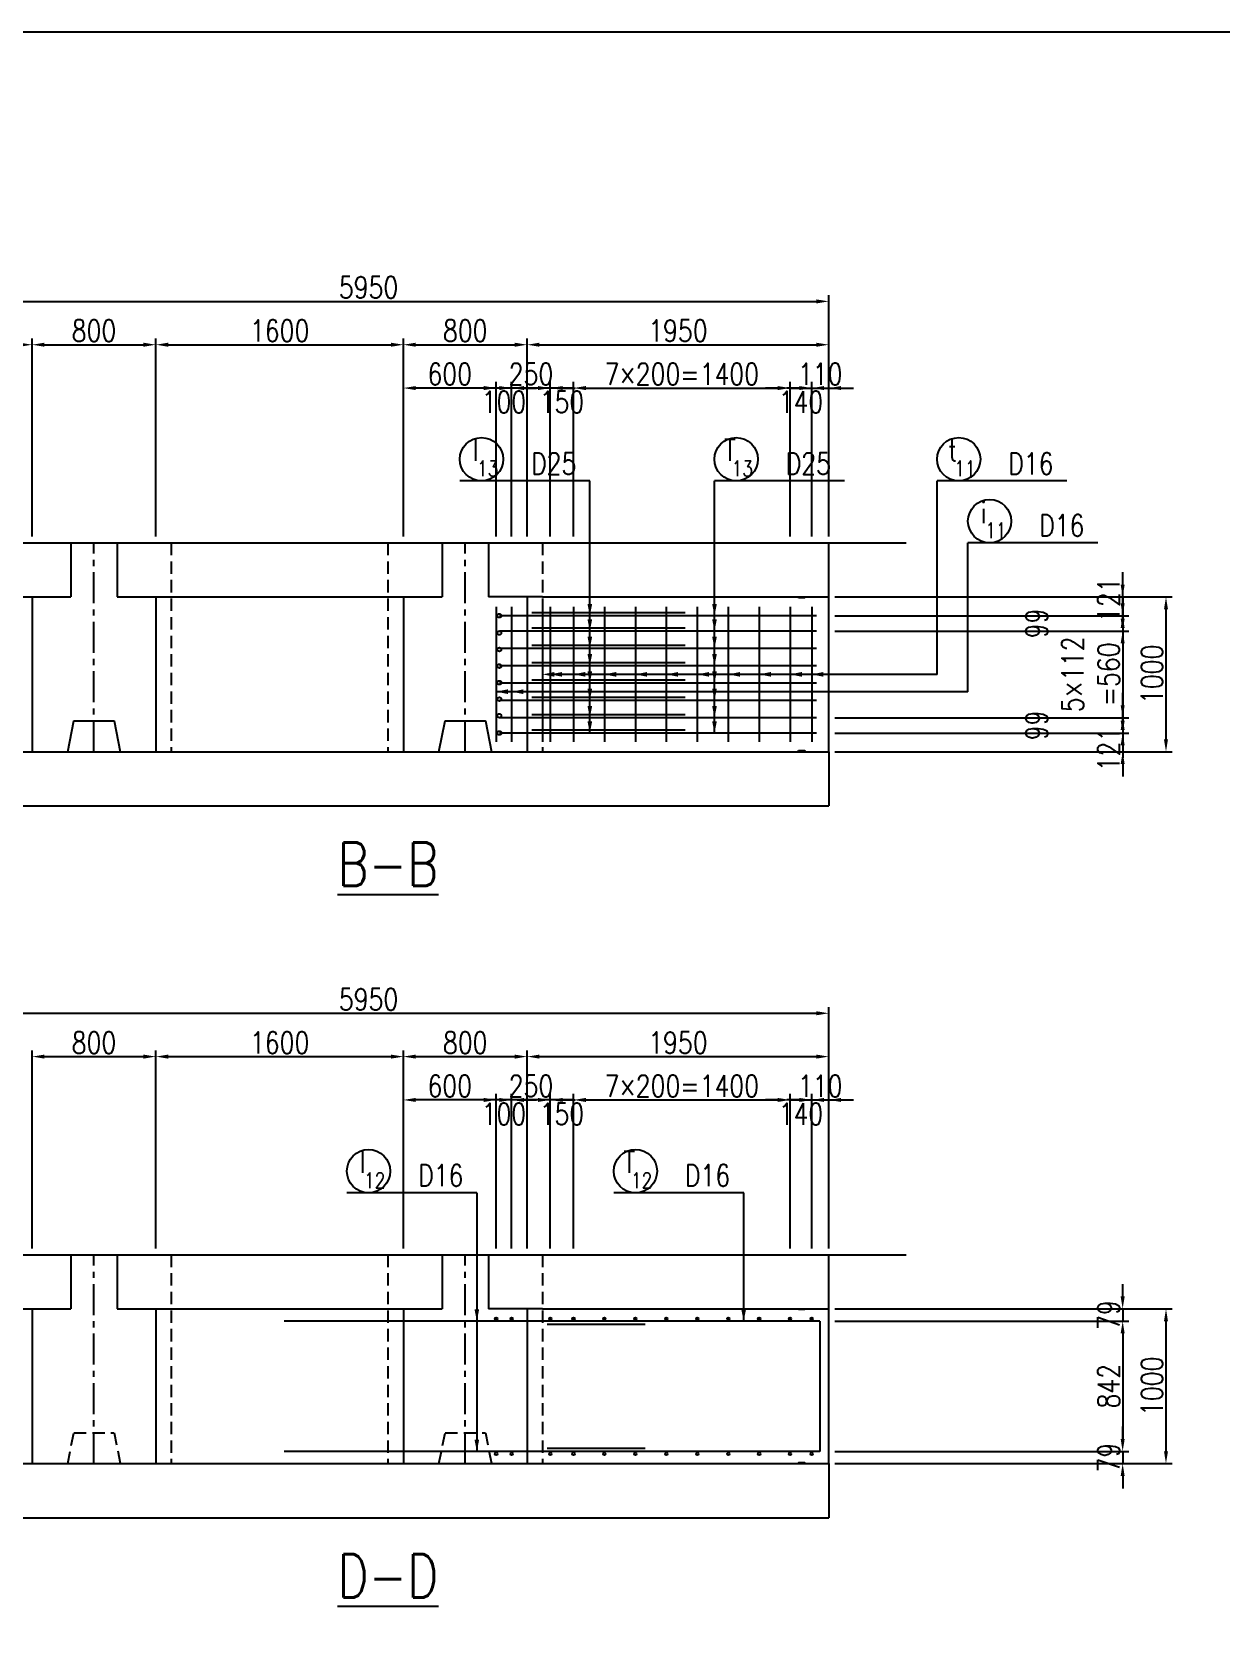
# Model space of a CAD drawing. Header units: millimetres. Extents: x -41433 to 131500, y -94900 to 39745.
# Drawn here: x 10950 to 18635, y -53876 to -43500 of the extents above; entities that cross this region are included whole.
import ezdxf
from ezdxf.enums import TextEntityAlignment as Align

# ---------------------------------------------------------------- set-up
doc = ezdxf.new("R2010")
doc.units = ezdxf.units.MM
doc.header["$LTSCALE"] = 160
doc.header["$MEASUREMENT"] = 0
doc.linetypes.add('CENTER', pattern=[2, 1.25, -0.25, 0.25, -0.25])
doc.linetypes.add('DASHED', pattern=[0.75, 0.5, -0.25])
doc.layers.get('0').update_dxf_attribs({"linetype": 'CONTINUOUS'})
doc.layers.get('DEFPOINTS').update_dxf_attribs({"color": 53, "linetype": 'CONTINUOUS'})
for name, color, linetype in [('CENTER', 6, 'CENTER'), ('DIM', 6, 'CONTINUOUS'), ('DIM-L', 6, 'CONTINUOUS'), ('GAIKEI-KEIKAKU', 4, 'CONTINUOUS'), ('TEKKIN-C', 3, 'CONTINUOUS'), ('TEKKIN-R', 3, 'CONTINUOUS'), ('TEKKIN-S', 3, 'CONTINUOUS'), ('TEXT', 4, 'CONTINUOUS'), ('TITLE', 3, 'CONTINUOUS')]:
    doc.layers.add(name, color=color, linetype=linetype)
doc.styles.add('DIM-TEXT', font='ROMANS', dxfattribs={"width": 0.8, "bigfont": 'EXTFONT'})
doc.styles.add('romans', font='romans.shx', dxfattribs={"bigfont": 'extfont.shx'})
doc.dimstyles.new('DIM40', dxfattribs={"dimscale": 40, "dimtxt": 3.5, "dimasz": 2, "dimexe": 1, "dimexo": 1, "dimgap": 0.5, "dimtad": 1, "dimdec": 0, "dimzin": 9, "dimdsep": 46, "dimtxsty": 'DIM-TEXT', "dimcen": 0, "dimclrt": 4, "dimaunit": 1, "dimadec": 4, "dimazin": 0, "dimtfac": 1, "dimtdec": 0, "dimtix": 1, "dimtmove": 2, "dimatfit": 0, "dimfxl": 1, "dimlwd": -1, "dimlwe": -1, "dimarcsym": 0})

# ---------------------------------------------------------------- blocks, each defined once
blk = doc.blocks.new('ARROW_4')
at = {"color": 0}
blk.add_solid([(0, 0), (-1, 0.2), (-1, -0.2)], dxfattribs=at)
blk = doc.blocks.new('*D884')
at = {"layer": 'DEFPOINTS', "color": 0, "transparency": 16777216}
for p in [(15990, -50400), (15850, -51400), (15990, -51400)]:
    blk.add_point(p, dxfattribs=at)
at = {"layer": 'DIM', "color": 0, "transparency": 16777216}
for p, q in [((15770, -50400), (15690, -50400)), ((15850, -51360), (15850, -50360)), ((15850, -50400), (15990, -50400)), ((15990, -51360), (15990, -50360)), ((16070, -50400), (16150, -50400))]:
    blk.add_line(p, q, dxfattribs=at)
for points in [[(15770, -50387), (15770, -50413), (15850, -50400)], [(16070, -50387), (16070, -50413), (15990, -50400)]]:
    blk.add_solid(points, dxfattribs=at)
at = {"layer": 'DIM', "color": 4, "transparency": 16777216, "insert": (15920, -50490), "char_height": 140, "attachment_point": 5, "style": 'DIM-TEXT'}
blk.add_mtext('140', dxfattribs=at)
blk = doc.blocks.new('*D885')
at = {"layer": 'DEFPOINTS', "color": 0, "transparency": 16777216}
for p in [(15850, -50400), (14450, -51400), (15850, -51400)]:
    blk.add_point(p, dxfattribs=at)
at = {"layer": 'DIM', "color": 0, "transparency": 16777216}
for p, q in [((14450, -51360), (14450, -50360)), ((14530, -50400), (15770, -50400)), ((15850, -51360), (15850, -50360))]:
    blk.add_line(p, q, dxfattribs=at)
for points in [[(14530, -50387), (14530, -50413), (14450, -50400)], [(15770, -50387), (15770, -50413), (15850, -50400)]]:
    blk.add_solid(points, dxfattribs=at)
at = {"layer": 'DIM', "color": 4, "transparency": 16777216, "insert": (15150, -50310), "char_height": 140, "attachment_point": 5, "style": 'DIM-TEXT'}
blk.add_mtext('7×200=1400', dxfattribs=at)
blk = doc.blocks.new('*D888')
at = {"layer": 'DEFPOINTS', "color": 0, "transparency": 16777216}
for p in [(16100, -51750), (16100, -52750), (18280, -52750)]:
    blk.add_point(p, dxfattribs=at)
at = {"layer": 'DIM', "color": 0, "transparency": 16777216}
for p, q in [((16140, -51750), (18320, -51750)), ((18280, -51830), (18280, -52670)), ((16140, -52750), (18320, -52750))]:
    blk.add_line(p, q, dxfattribs=at)
for points in [[(18267, -51830), (18293, -51830), (18280, -51750)], [(18267, -52670), (18293, -52670), (18280, -52750)]]:
    blk.add_solid(points, dxfattribs=at)
at = {"layer": 'DIM', "color": 4, "transparency": 16777216, "insert": (18190, -52250), "char_height": 140, "attachment_point": 5, "rotation": 90, "style": 'DIM-TEXT'}
blk.add_mtext('1000', dxfattribs=at)
blk = doc.blocks.new('*D889')
at = {"layer": 'DEFPOINTS', "color": 0, "transparency": 16777216}
for p in [(16100, -50400), (15990, -51400), (16100, -51400)]:
    blk.add_point(p, dxfattribs=at)
at = {"layer": 'DIM', "color": 0, "transparency": 16777216}
for p, q in [((15910, -50400), (15830, -50400)), ((15990, -51360), (15990, -50360)), ((15990, -50400), (16100, -50400)), ((16100, -51360), (16100, -50360)), ((16180, -50400), (16260, -50400))]:
    blk.add_line(p, q, dxfattribs=at)
for points in [[(15910, -50387), (15910, -50413), (15990, -50400)], [(16180, -50387), (16180, -50413), (16100, -50400)]]:
    blk.add_solid(points, dxfattribs=at)
at = {"layer": 'DIM', "color": 4, "transparency": 16777216, "insert": (16045, -50310), "char_height": 140, "attachment_point": 5, "style": 'DIM-TEXT'}
blk.add_mtext('110', dxfattribs=at)
blk = doc.blocks.new('*D899')
at = {"layer": 'DEFPOINTS', "color": 0, "transparency": 16777216}
for p in [(11750, -50120), (10950, -51400), (11750, -51400)]:
    blk.add_point(p, dxfattribs=at)
at = {"layer": 'DIM', "color": 0, "transparency": 16777216}
for p, q in [((10950, -51360), (10950, -50080)), ((11750, -51360), (11750, -50080)), ((11030, -50120), (11670, -50120))]:
    blk.add_line(p, q, dxfattribs=at)
for points in [[(11030, -50107), (11030, -50133), (10950, -50120)], [(11670, -50107), (11670, -50133), (11750, -50120)]]:
    blk.add_solid(points, dxfattribs=at)
at = {"layer": 'DIM', "color": 4, "transparency": 16777216, "insert": (11350, -50030), "char_height": 140, "attachment_point": 5, "style": 'DIM-TEXT'}
blk.add_mtext('800', dxfattribs=at)
blk = doc.blocks.new('*D900')
at = {"layer": 'DEFPOINTS', "color": 0, "transparency": 16777216}
for p in [(13350, -50120), (11750, -51400), (13350, -51400)]:
    blk.add_point(p, dxfattribs=at)
at = {"layer": 'DIM', "color": 0, "transparency": 16777216}
for p, q in [((11750, -51360), (11750, -50080)), ((13350, -51360), (13350, -50080)), ((11830, -50120), (13270, -50120))]:
    blk.add_line(p, q, dxfattribs=at)
for points in [[(11830, -50107), (11830, -50133), (11750, -50120)], [(13270, -50107), (13270, -50133), (13350, -50120)]]:
    blk.add_solid(points, dxfattribs=at)
at = {"layer": 'DIM', "color": 4, "transparency": 16777216, "insert": (12550, -50030), "char_height": 140, "attachment_point": 5, "style": 'DIM-TEXT'}
blk.add_mtext('1600', dxfattribs=at)
blk = doc.blocks.new('*D901')
at = {"layer": 'DEFPOINTS', "color": 0, "transparency": 16777216}
for p in [(14150, -50120), (13350, -51400), (14150, -51400)]:
    blk.add_point(p, dxfattribs=at)
at = {"layer": 'DIM', "color": 0, "transparency": 16777216}
for p, q in [((13350, -51360), (13350, -50080)), ((14150, -51360), (14150, -50080)), ((13430, -50120), (14070, -50120))]:
    blk.add_line(p, q, dxfattribs=at)
for points in [[(13430, -50107), (13430, -50133), (13350, -50120)], [(14070, -50107), (14070, -50133), (14150, -50120)]]:
    blk.add_solid(points, dxfattribs=at)
at = {"layer": 'DIM', "color": 4, "transparency": 16777216, "insert": (13750, -50030), "char_height": 140, "attachment_point": 5, "style": 'DIM-TEXT'}
blk.add_mtext('800', dxfattribs=at)
blk = doc.blocks.new('*D902')
at = {"layer": 'DEFPOINTS', "color": 0, "transparency": 16777216}
for p in [(16100, -50120), (14150, -51400), (16100, -51400)]:
    blk.add_point(p, dxfattribs=at)
at = {"layer": 'DIM', "color": 0, "transparency": 16777216}
for p, q in [((14150, -51360), (14150, -50080)), ((16100, -51360), (16100, -50080)), ((14230, -50120), (16020, -50120))]:
    blk.add_line(p, q, dxfattribs=at)
for points in [[(14230, -50107), (14230, -50133), (14150, -50120)], [(16020, -50107), (16020, -50133), (16100, -50120)]]:
    blk.add_solid(points, dxfattribs=at)
at = {"layer": 'DIM', "color": 4, "transparency": 16777216, "insert": (15125, -50030), "char_height": 140, "attachment_point": 5, "style": 'DIM-TEXT'}
blk.add_mtext('1950', dxfattribs=at)
blk = doc.blocks.new('*D904')
at = {"layer": 'DEFPOINTS', "color": 0, "transparency": 16777216}
for p in [(14050, -50400), (14050, -51400), (14300, -51400)]:
    blk.add_point(p, dxfattribs=at)
at = {"layer": 'DIM', "color": 0, "transparency": 16777216}
for p, q in [((13970, -50400), (13890, -50400)), ((14050, -51360), (14050, -50360)), ((14300, -50400), (14050, -50400)), ((14300, -51360), (14300, -50360)), ((14380, -50400), (14460, -50400))]:
    blk.add_line(p, q, dxfattribs=at)
for points in [[(13970, -50387), (13970, -50413), (14050, -50400)], [(14380, -50387), (14380, -50413), (14300, -50400)]]:
    blk.add_solid(points, dxfattribs=at)
at = {"layer": 'DIM', "color": 4, "transparency": 16777216, "insert": (14175, -50310), "char_height": 140, "attachment_point": 5, "style": 'DIM-TEXT'}
blk.add_mtext('250', dxfattribs=at)
blk = doc.blocks.new('*D905')
at = {"layer": 'DEFPOINTS', "color": 0, "transparency": 16777216}
for p in [(13950, -50400), (13950, -51400), (14050, -51400)]:
    blk.add_point(p, dxfattribs=at)
at = {"layer": 'DIM', "color": 0, "transparency": 16777216}
for p, q in [((13870, -50400), (13790, -50400)), ((13950, -51360), (13950, -50360)), ((14050, -50400), (13950, -50400)), ((14050, -51360), (14050, -50360)), ((14130, -50400), (14210, -50400))]:
    blk.add_line(p, q, dxfattribs=at)
for points in [[(13870, -50387), (13870, -50413), (13950, -50400)], [(14130, -50387), (14130, -50413), (14050, -50400)]]:
    blk.add_solid(points, dxfattribs=at)
at = {"layer": 'DIM', "color": 4, "transparency": 16777216, "insert": (14000, -50490), "char_height": 140, "attachment_point": 5, "style": 'DIM-TEXT'}
blk.add_mtext('100', dxfattribs=at)
blk = doc.blocks.new('*D906')
at = {"layer": 'DEFPOINTS', "color": 0, "transparency": 16777216}
for p in [(13350, -50400), (13350, -51400), (13950, -51400)]:
    blk.add_point(p, dxfattribs=at)
at = {"layer": 'DIM', "color": 0, "transparency": 16777216}
for p, q in [((13350, -51360), (13350, -50360)), ((13870, -50400), (13430, -50400)), ((13950, -51360), (13950, -50360))]:
    blk.add_line(p, q, dxfattribs=at)
for points in [[(13430, -50387), (13430, -50413), (13350, -50400)], [(13870, -50387), (13870, -50413), (13950, -50400)]]:
    blk.add_solid(points, dxfattribs=at)
at = {"layer": 'DIM', "color": 4, "transparency": 16777216, "insert": (13650, -50310), "char_height": 140, "attachment_point": 5, "style": 'DIM-TEXT'}
blk.add_mtext('600', dxfattribs=at)
blk = doc.blocks.new('*D847')
at = {"layer": 'DEFPOINTS', "color": 0, "transparency": 16777216}
for p in [(15990, -45800), (15850, -46800), (15990, -46800)]:
    blk.add_point(p, dxfattribs=at)
at = {"layer": 'DIM', "color": 0, "transparency": 16777216}
for p, q in [((15770, -45800), (15690, -45800)), ((15850, -46760), (15850, -45760)), ((15850, -45800), (15990, -45800)), ((15990, -46760), (15990, -45760)), ((16070, -45800), (16150, -45800))]:
    blk.add_line(p, q, dxfattribs=at)
for points in [[(15770, -45787), (15770, -45813), (15850, -45800)], [(16070, -45787), (16070, -45813), (15990, -45800)]]:
    blk.add_solid(points, dxfattribs=at)
at = {"layer": 'DIM', "color": 4, "transparency": 16777216, "insert": (15920, -45890), "char_height": 140, "attachment_point": 5, "style": 'DIM-TEXT'}
blk.add_mtext('140', dxfattribs=at)
blk = doc.blocks.new('*D848')
at = {"layer": 'DEFPOINTS', "color": 0, "transparency": 16777216}
for p in [(15850, -45800), (14450, -46800), (15850, -46800)]:
    blk.add_point(p, dxfattribs=at)
at = {"layer": 'DIM', "color": 0, "transparency": 16777216}
for p, q in [((14450, -46760), (14450, -45760)), ((14530, -45800), (15770, -45800)), ((15850, -46760), (15850, -45760))]:
    blk.add_line(p, q, dxfattribs=at)
for points in [[(14530, -45787), (14530, -45813), (14450, -45800)], [(15770, -45787), (15770, -45813), (15850, -45800)]]:
    blk.add_solid(points, dxfattribs=at)
at = {"layer": 'DIM', "color": 4, "transparency": 16777216, "insert": (15150, -45710), "char_height": 140, "attachment_point": 5, "style": 'DIM-TEXT'}
blk.add_mtext('7×200=1400', dxfattribs=at)
blk = doc.blocks.new('*D851')
at = {"layer": 'DEFPOINTS', "color": 0, "transparency": 16777216}
for p in [(16100, -48029), (16100, -48150), (18000, -48150)]:
    blk.add_point(p, dxfattribs=at)
at = {"layer": 'DIM', "color": 0, "transparency": 16777216}
for p, q in [((18000, -47949), (18000, -47869)), ((16140, -48029), (18040, -48029)), ((18000, -48029), (18000, -48150)), ((16140, -48150), (18040, -48150)), ((18000, -48230), (18000, -48310))]:
    blk.add_line(p, q, dxfattribs=at)
for points in [[(17987, -47949), (18013, -47949), (18000, -48029)], [(17987, -48230), (18013, -48230), (18000, -48150)]]:
    blk.add_solid(points, dxfattribs=at)
at = {"layer": 'DIM', "color": 4, "transparency": 16777216, "insert": (17910, -48133), "char_height": 140, "attachment_point": 5, "rotation": 90, "style": 'DIM-TEXT'}
blk.add_mtext('121', dxfattribs=at)
blk = doc.blocks.new('*D852')
at = {"layer": 'DEFPOINTS', "color": 0, "transparency": 16777216}
for p in [(16100, -47930), (16100, -48029), (18000, -48029)]:
    blk.add_point(p, dxfattribs=at)
at = {"layer": 'DIM', "color": 0, "transparency": 16777216}
for p, q in [((18000, -47850), (18000, -47770)), ((16140, -47930), (18040, -47930)), ((18000, -47930), (18000, -48029)), ((16140, -48029), (18040, -48029)), ((18000, -48109), (18000, -48189))]:
    blk.add_line(p, q, dxfattribs=at)
for points in [[(17987, -47850), (18013, -47850), (18000, -47930)], [(17987, -48109), (18013, -48109), (18000, -48029)]]:
    blk.add_solid(points, dxfattribs=at)
at = {"layer": 'DIM', "color": 4, "transparency": 16777216, "insert": (17677, -47980), "char_height": 140, "attachment_point": 5, "rotation": 90, "style": 'DIM-TEXT'}
blk.add_mtext('99\\P\\P ', dxfattribs=at)
blk = doc.blocks.new('*D853')
at = {"layer": 'DEFPOINTS', "color": 0, "transparency": 16777216}
for p in [(16100, -47370), (16100, -47930), (18000, -47930)]:
    blk.add_point(p, dxfattribs=at)
at = {"layer": 'DIM', "color": 0, "transparency": 16777216}
for p, q in [((18000, -47290), (18000, -47210)), ((16140, -47370), (18040, -47370)), ((18000, -47370), (18000, -47930)), ((16140, -47930), (18040, -47930)), ((18000, -48010), (18000, -48090))]:
    blk.add_line(p, q, dxfattribs=at)
for points in [[(17987, -47290), (18013, -47290), (18000, -47370)], [(17987, -48010), (18013, -48010), (18000, -47930)]]:
    blk.add_solid(points, dxfattribs=at)
at = {"layer": 'DIM', "color": 4, "transparency": 16777216, "insert": (17793, -47650), "char_height": 140, "attachment_point": 5, "rotation": 90, "style": 'DIM-TEXT'}
blk.add_mtext('5×112\\P=560', dxfattribs=at)
blk = doc.blocks.new('*D854')
at = {"layer": 'DEFPOINTS', "color": 0, "transparency": 16777216}
for p in [(16100, -47271), (16100, -47370), (18000, -47370)]:
    blk.add_point(p, dxfattribs=at)
at = {"layer": 'DIM', "color": 0, "transparency": 16777216}
for p, q in [((18000, -47191), (18000, -47111)), ((16140, -47271), (18040, -47271)), ((18000, -47271), (18000, -47370)), ((16140, -47370), (18040, -47370)), ((18000, -47450), (18000, -47530))]:
    blk.add_line(p, q, dxfattribs=at)
for points in [[(17987, -47191), (18013, -47191), (18000, -47271)], [(17987, -47450), (18013, -47450), (18000, -47370)]]:
    blk.add_solid(points, dxfattribs=at)
at = {"layer": 'DIM', "color": 4, "transparency": 16777216, "insert": (17677, -47321), "char_height": 140, "attachment_point": 5, "rotation": 90, "style": 'DIM-TEXT'}
blk.add_mtext('99\\P\\P ', dxfattribs=at)
blk = doc.blocks.new('*D855')
at = {"layer": 'DEFPOINTS', "color": 0, "transparency": 16777216}
for p in [(16100, -47150), (16100, -47271), (18000, -47271)]:
    blk.add_point(p, dxfattribs=at)
at = {"layer": 'DIM', "color": 0, "transparency": 16777216}
for p, q in [((18000, -47070), (18000, -46990)), ((16140, -47150), (18040, -47150)), ((18000, -47150), (18000, -47271)), ((16140, -47271), (18040, -47271)), ((18000, -47351), (18000, -47431))]:
    blk.add_line(p, q, dxfattribs=at)
for points in [[(17987, -47070), (18013, -47070), (18000, -47150)], [(17987, -47351), (18013, -47351), (18000, -47271)]]:
    blk.add_solid(points, dxfattribs=at)
at = {"layer": 'DIM', "color": 4, "transparency": 16777216, "insert": (17910, -47168), "char_height": 140, "attachment_point": 5, "rotation": 90, "style": 'DIM-TEXT'}
blk.add_mtext('121', dxfattribs=at)
blk = doc.blocks.new('*D856')
at = {"layer": 'DEFPOINTS', "color": 0, "transparency": 16777216}
for p in [(16100, -47150), (16100, -48150), (18280, -48150)]:
    blk.add_point(p, dxfattribs=at)
at = {"layer": 'DIM', "color": 0, "transparency": 16777216}
for p, q in [((16140, -47150), (18320, -47150)), ((18280, -47230), (18280, -48070)), ((16140, -48150), (18320, -48150))]:
    blk.add_line(p, q, dxfattribs=at)
for points in [[(18267, -47230), (18293, -47230), (18280, -47150)], [(18267, -48070), (18293, -48070), (18280, -48150)]]:
    blk.add_solid(points, dxfattribs=at)
at = {"layer": 'DIM', "color": 4, "transparency": 16777216, "insert": (18190, -47650), "char_height": 140, "attachment_point": 5, "rotation": 90, "style": 'DIM-TEXT'}
blk.add_mtext('1000', dxfattribs=at)
blk = doc.blocks.new('*D857')
at = {"layer": 'DEFPOINTS', "color": 0, "transparency": 16777216}
for p in [(16100, -45800), (15990, -46800), (16100, -46800)]:
    blk.add_point(p, dxfattribs=at)
at = {"layer": 'DIM', "color": 0, "transparency": 16777216}
for p, q in [((15910, -45800), (15830, -45800)), ((15990, -46760), (15990, -45760)), ((15990, -45800), (16100, -45800)), ((16100, -46760), (16100, -45760)), ((16180, -45800), (16260, -45800))]:
    blk.add_line(p, q, dxfattribs=at)
for points in [[(15910, -45787), (15910, -45813), (15990, -45800)], [(16180, -45787), (16180, -45813), (16100, -45800)]]:
    blk.add_solid(points, dxfattribs=at)
at = {"layer": 'DIM', "color": 4, "transparency": 16777216, "insert": (16045, -45710), "char_height": 140, "attachment_point": 5, "style": 'DIM-TEXT'}
blk.add_mtext('110', dxfattribs=at)
blk = doc.blocks.new('*D865')
at = {"layer": 'DEFPOINTS', "color": 0, "transparency": 16777216}
for p in [(16100, -45240), (10150, -46200), (16100, -46800)]:
    blk.add_point(p, dxfattribs=at)
at = {"layer": 'DIM', "color": 0, "transparency": 16777216}
for p, q in [((10150, -46160), (10150, -45200)), ((16100, -46760), (16100, -45200)), ((10230, -45240), (16020, -45240))]:
    blk.add_line(p, q, dxfattribs=at)
for points in [[(10230, -45227), (10230, -45253), (10150, -45240)], [(16020, -45227), (16020, -45253), (16100, -45240)]]:
    blk.add_solid(points, dxfattribs=at)
at = {"layer": 'DIM', "color": 4, "transparency": 16777216, "insert": (13125, -45150), "char_height": 140, "attachment_point": 5, "style": 'DIM-TEXT'}
blk.add_mtext('5950', dxfattribs=at)
blk = doc.blocks.new('*D875')
at = {"layer": 'DEFPOINTS', "color": 0, "transparency": 16777216}
for p in [(10950, -45520), (10150, -46200), (10950, -46800)]:
    blk.add_point(p, dxfattribs=at)
at = {"layer": 'DIM', "color": 0, "transparency": 16777216}
for p, q in [((10150, -46160), (10150, -45480)), ((10230, -45520), (10870, -45520)), ((10950, -46760), (10950, -45480))]:
    blk.add_line(p, q, dxfattribs=at)
for points in [[(10230, -45507), (10230, -45533), (10150, -45520)], [(10870, -45507), (10870, -45533), (10950, -45520)]]:
    blk.add_solid(points, dxfattribs=at)
at = {"layer": 'DIM', "color": 4, "transparency": 16777216, "insert": (10550, -45430), "char_height": 140, "attachment_point": 5, "style": 'DIM-TEXT'}
blk.add_mtext('800', dxfattribs=at)
blk = doc.blocks.new('*D876')
at = {"layer": 'DEFPOINTS', "color": 0, "transparency": 16777216}
for p in [(11750, -45520), (10950, -46800), (11750, -46800)]:
    blk.add_point(p, dxfattribs=at)
at = {"layer": 'DIM', "color": 0, "transparency": 16777216}
for p, q in [((10950, -46760), (10950, -45480)), ((11030, -45520), (11670, -45520)), ((11750, -46760), (11750, -45480))]:
    blk.add_line(p, q, dxfattribs=at)
for points in [[(11030, -45507), (11030, -45533), (10950, -45520)], [(11670, -45507), (11670, -45533), (11750, -45520)]]:
    blk.add_solid(points, dxfattribs=at)
at = {"layer": 'DIM', "color": 4, "transparency": 16777216, "insert": (11350, -45430), "char_height": 140, "attachment_point": 5, "style": 'DIM-TEXT'}
blk.add_mtext('800', dxfattribs=at)
blk = doc.blocks.new('*D877')
at = {"layer": 'DEFPOINTS', "color": 0, "transparency": 16777216}
for p in [(13350, -45520), (11750, -46800), (13350, -46800)]:
    blk.add_point(p, dxfattribs=at)
at = {"layer": 'DIM', "color": 0, "transparency": 16777216}
for p, q in [((11750, -46760), (11750, -45480)), ((11830, -45520), (13270, -45520)), ((13350, -46760), (13350, -45480))]:
    blk.add_line(p, q, dxfattribs=at)
for points in [[(11830, -45507), (11830, -45533), (11750, -45520)], [(13270, -45507), (13270, -45533), (13350, -45520)]]:
    blk.add_solid(points, dxfattribs=at)
at = {"layer": 'DIM', "color": 4, "transparency": 16777216, "insert": (12550, -45430), "char_height": 140, "attachment_point": 5, "style": 'DIM-TEXT'}
blk.add_mtext('1600', dxfattribs=at)
blk = doc.blocks.new('*D878')
at = {"layer": 'DEFPOINTS', "color": 0, "transparency": 16777216}
for p in [(14150, -45520), (13350, -46800), (14150, -46800)]:
    blk.add_point(p, dxfattribs=at)
at = {"layer": 'DIM', "color": 0, "transparency": 16777216}
for p, q in [((13350, -46760), (13350, -45480)), ((13430, -45520), (14070, -45520)), ((14150, -46760), (14150, -45480))]:
    blk.add_line(p, q, dxfattribs=at)
for points in [[(13430, -45507), (13430, -45533), (13350, -45520)], [(14070, -45507), (14070, -45533), (14150, -45520)]]:
    blk.add_solid(points, dxfattribs=at)
at = {"layer": 'DIM', "color": 4, "transparency": 16777216, "insert": (13750, -45430), "char_height": 140, "attachment_point": 5, "style": 'DIM-TEXT'}
blk.add_mtext('800', dxfattribs=at)
blk = doc.blocks.new('*D879')
at = {"layer": 'DEFPOINTS', "color": 0, "transparency": 16777216}
for p in [(16100, -45520), (14150, -46800), (16100, -46800)]:
    blk.add_point(p, dxfattribs=at)
at = {"layer": 'DIM', "color": 0, "transparency": 16777216}
for p, q in [((14150, -46760), (14150, -45480)), ((14230, -45520), (16020, -45520)), ((16100, -46760), (16100, -45480))]:
    blk.add_line(p, q, dxfattribs=at)
for points in [[(14230, -45507), (14230, -45533), (14150, -45520)], [(16020, -45507), (16020, -45533), (16100, -45520)]]:
    blk.add_solid(points, dxfattribs=at)
at = {"layer": 'DIM', "color": 4, "transparency": 16777216, "insert": (15125, -45430), "char_height": 140, "attachment_point": 5, "style": 'DIM-TEXT'}
blk.add_mtext('1950', dxfattribs=at)
blk = doc.blocks.new('*D881')
at = {"layer": 'DEFPOINTS', "color": 0, "transparency": 16777216}
for p in [(14050, -45800), (14050, -46800), (14300, -46800)]:
    blk.add_point(p, dxfattribs=at)
at = {"layer": 'DIM', "color": 0, "transparency": 16777216}
for p, q in [((13970, -45800), (13890, -45800)), ((14050, -46760), (14050, -45760)), ((14300, -45800), (14050, -45800)), ((14300, -46760), (14300, -45760)), ((14380, -45800), (14460, -45800))]:
    blk.add_line(p, q, dxfattribs=at)
for points in [[(13970, -45787), (13970, -45813), (14050, -45800)], [(14380, -45787), (14380, -45813), (14300, -45800)]]:
    blk.add_solid(points, dxfattribs=at)
at = {"layer": 'DIM', "color": 4, "transparency": 16777216, "insert": (14175, -45710), "char_height": 140, "attachment_point": 5, "style": 'DIM-TEXT'}
blk.add_mtext('250', dxfattribs=at)
blk = doc.blocks.new('*D882')
at = {"layer": 'DEFPOINTS', "color": 0, "transparency": 16777216}
for p in [(13950, -45800), (13950, -46800), (14050, -46800)]:
    blk.add_point(p, dxfattribs=at)
at = {"layer": 'DIM', "color": 0, "transparency": 16777216}
for p, q in [((13870, -45800), (13790, -45800)), ((13950, -46760), (13950, -45760)), ((14050, -45800), (13950, -45800)), ((14050, -46760), (14050, -45760)), ((14130, -45800), (14210, -45800))]:
    blk.add_line(p, q, dxfattribs=at)
for points in [[(13870, -45787), (13870, -45813), (13950, -45800)], [(14130, -45787), (14130, -45813), (14050, -45800)]]:
    blk.add_solid(points, dxfattribs=at)
at = {"layer": 'DIM', "color": 4, "transparency": 16777216, "insert": (14000, -45890), "char_height": 140, "attachment_point": 5, "style": 'DIM-TEXT'}
blk.add_mtext('100', dxfattribs=at)
blk = doc.blocks.new('*D883')
at = {"layer": 'DEFPOINTS', "color": 0, "transparency": 16777216}
for p in [(13350, -45800), (13350, -46800), (13950, -46800)]:
    blk.add_point(p, dxfattribs=at)
at = {"layer": 'DIM', "color": 0, "transparency": 16777216}
for p, q in [((13350, -46760), (13350, -45760)), ((13870, -45800), (13430, -45800)), ((13950, -46760), (13950, -45760))]:
    blk.add_line(p, q, dxfattribs=at)
for points in [[(13430, -45787), (13430, -45813), (13350, -45800)], [(13870, -45787), (13870, -45813), (13950, -45800)]]:
    blk.add_solid(points, dxfattribs=at)
at = {"layer": 'DIM', "color": 4, "transparency": 16777216, "insert": (13650, -45710), "char_height": 140, "attachment_point": 5, "style": 'DIM-TEXT'}
blk.add_mtext('600', dxfattribs=at)
blk = doc.blocks.new('*D840')
at = {"layer": 'DEFPOINTS', "color": 0, "transparency": 16777216}
for p in [(16100, -52671), (16100, -52750), (18000, -52750)]:
    blk.add_point(p, dxfattribs=at)
at = {"layer": 'DIM', "color": 0, "transparency": 16777216}
for p, q in [((18000, -52591), (18000, -52511)), ((16140, -52671), (18040, -52671)), ((18000, -52671), (18000, -52750)), ((16140, -52750), (18040, -52750)), ((18000, -52830), (18000, -52910))]:
    blk.add_line(p, q, dxfattribs=at)
for points in [[(17987, -52591), (18013, -52591), (18000, -52671)], [(17987, -52830), (18013, -52830), (18000, -52750)]]:
    blk.add_solid(points, dxfattribs=at)
at = {"layer": 'DIM', "color": 4, "transparency": 16777216, "insert": (17910, -52711), "char_height": 140, "attachment_point": 5, "rotation": 90, "style": 'DIM-TEXT'}
blk.add_mtext('79', dxfattribs=at)
blk = doc.blocks.new('*D841')
at = {"layer": 'DEFPOINTS', "color": 0, "transparency": 16777216}
for p in [(16100, -51750), (16100, -51829), (18000, -51829)]:
    blk.add_point(p, dxfattribs=at)
at = {"layer": 'DIM', "color": 0, "transparency": 16777216}
for p, q in [((18000, -51670), (18000, -51590)), ((16140, -51750), (18040, -51750)), ((18000, -51750), (18000, -51829)), ((16140, -51829), (18040, -51829)), ((18000, -51909), (18000, -51989))]:
    blk.add_line(p, q, dxfattribs=at)
for points in [[(17987, -51670), (18013, -51670), (18000, -51750)], [(17987, -51909), (18013, -51909), (18000, -51829)]]:
    blk.add_solid(points, dxfattribs=at)
at = {"layer": 'DIM', "color": 4, "transparency": 16777216, "insert": (17910, -51790), "char_height": 140, "attachment_point": 5, "rotation": 90, "style": 'DIM-TEXT'}
blk.add_mtext('79', dxfattribs=at)
blk = doc.blocks.new('*D842')
at = {"layer": 'DEFPOINTS', "color": 0, "transparency": 16777216}
for p in [(16100, -51829), (16100, -52671), (18000, -52671)]:
    blk.add_point(p, dxfattribs=at)
at = {"layer": 'DIM', "color": 0, "transparency": 16777216}
for p, q in [((16140, -51829), (18040, -51829)), ((18000, -51909), (18000, -52591)), ((16140, -52671), (18040, -52671))]:
    blk.add_line(p, q, dxfattribs=at)
for points in [[(17987, -51909), (18013, -51909), (18000, -51829)], [(17987, -52591), (18013, -52591), (18000, -52671)]]:
    blk.add_solid(points, dxfattribs=at)
at = {"layer": 'DIM', "color": 4, "transparency": 16777216, "insert": (17910, -52250), "char_height": 140, "attachment_point": 5, "rotation": 90, "style": 'DIM-TEXT'}
blk.add_mtext('842', dxfattribs=at)
blk = doc.blocks.new('*D1643')
at = {"layer": 'DEFPOINTS', "color": 0, "transparency": 16777216}
for p in [(16100, -49840), (10150, -50800), (16100, -51400)]:
    blk.add_point(p, dxfattribs=at)
at = {"layer": 'DIM', "color": 0, "transparency": 16777216}
for p, q in [((10150, -50760), (10150, -49800)), ((16100, -51360), (16100, -49800)), ((10230, -49840), (16020, -49840))]:
    blk.add_line(p, q, dxfattribs=at)
for points in [[(10230, -49827), (10230, -49853), (10150, -49840)], [(16020, -49827), (16020, -49853), (16100, -49840)]]:
    blk.add_solid(points, dxfattribs=at)
at = {"layer": 'DIM', "color": 4, "transparency": 16777216, "insert": (13125, -49750), "char_height": 140, "attachment_point": 5, "style": 'DIM-TEXT'}
blk.add_mtext('5950', dxfattribs=at)
blk = doc.blocks.new('*D1651')
at = {"layer": 'DEFPOINTS', "color": 0, "transparency": 16777216}
for p in [(14300, -45800), (14300, -46800), (14450, -46800)]:
    blk.add_point(p, dxfattribs=at)
at = {"layer": 'DIM', "color": 0, "transparency": 16777216}
for p, q in [((14220, -45800), (14140, -45800)), ((14300, -46760), (14300, -45760)), ((14450, -45800), (14300, -45800)), ((14450, -46760), (14450, -45760)), ((14530, -45800), (14610, -45800))]:
    blk.add_line(p, q, dxfattribs=at)
for points in [[(14220, -45787), (14220, -45813), (14300, -45800)], [(14530, -45787), (14530, -45813), (14450, -45800)]]:
    blk.add_solid(points, dxfattribs=at)
at = {"layer": 'DIM', "color": 4, "transparency": 16777216, "insert": (14375, -45890), "char_height": 140, "attachment_point": 5, "style": 'DIM-TEXT'}
blk.add_mtext('150', dxfattribs=at)
blk = doc.blocks.new('*D1652')
at = {"layer": 'DEFPOINTS', "color": 0, "transparency": 16777216}
for p in [(14300, -50400), (14300, -51400), (14450, -51399)]:
    blk.add_point(p, dxfattribs=at)
at = {"layer": 'DIM', "color": 0, "transparency": 16777216}
for p, q in [((14220, -50400), (14140, -50400)), ((14300, -51360), (14300, -50360)), ((14450, -50400), (14300, -50400)), ((14450, -51359), (14450, -50360)), ((14530, -50400), (14610, -50400))]:
    blk.add_line(p, q, dxfattribs=at)
for points in [[(14220, -50387), (14220, -50413), (14300, -50400)], [(14530, -50387), (14530, -50413), (14450, -50400)]]:
    blk.add_solid(points, dxfattribs=at)
at = {"layer": 'DIM', "color": 4, "transparency": 16777216, "insert": (14375, -50490), "char_height": 140, "attachment_point": 5, "style": 'DIM-TEXT'}
blk.add_mtext('150', dxfattribs=at)

msp = doc.modelspace()

# ---------------------------------------------------------------- linework, layer by layer
at = {"layer": 'CENTER'}
for p, q in [((11350, -48150), (11350, -46800)), ((13750, -48150), (13750, -46800)), ((11350, -52750), (11350, -51400)), ((13750, -52750), (13750, -51400))]:
    msp.add_line(p, q, dxfattribs=at)
at = {"layer": 'DEFPOINTS', "flags": 128}
msp.add_lwpolyline([(31500, -43500), (0, -43500), (0, -63900), (31500, -63900)], close=True, dxfattribs=at)
at = {"layer": 'DEFPOINTS'}
for points in [[(11180, -48150), (11220, -47950), (11480, -47950), (11520, -48150)], [(13580, -48150), (13620, -47950), (13880, -47950), (13920, -48150)]]:
    msp.add_lwpolyline(points, dxfattribs=at)
for centre in [(13970.5, -47271), (13970.5, -47382.5), (13970.5, -47489.5), (13970.5, -47596.5), (13970.5, -47703.5), (13970.5, -47810.5), (13970.5, -47917.5), (13970.5, -48029)]:
    msp.add_circle(centre, 12.5, dxfattribs=at)
at = {"layer": 'DIM-L'}
for p, q in [((14555.37, -46400), (13715.37, -46400)), ((14555.37, -48029), (14555.37, -46400)), ((15361.37, -48029), (15361.37, -46400)), ((16201.37, -46400), (15361.37, -46400)), ((16800, -47650), (16800, -46400)), ((17640, -46400), (16800, -46400)), ((17000, -47762), (17000, -46800)), ((17840, -46800), (17000, -46800)), ((16800, -47650), (14300, -47650)), ((17000, -47762), (13950, -47762)), ((13825, -51000), (12985, -51000)), ((13825, -51000), (13825, -52671)), ((15550, -51000), (14710, -51000)), ((15550, -51829), (15550, -51000))]:
    msp.add_line(p, q, dxfattribs=at)
at = {"layer": 'DIM-L', "flags": 128}
for points in [[(3800, -46800), (9950, -46800), (9950, -46720), (10350, -46880), (10350, -46800), (16600, -46800)], [(3800, -51400), (9950, -51400), (9950, -51320), (10350, -51480), (10350, -51400), (16600, -51400)]]:
    msp.add_lwpolyline(points, dxfattribs=at)
at = {"layer": 'DIM-L'}
for centre in [(13855.37, -46260), (15501.37, -46260), (16940, -46260), (17140, -46660), (13125, -50860), (14850, -50860)]:
    msp.add_circle(centre, 140, dxfattribs=at)
at = {"layer": 'GAIKEI-KEIKAKU'}
for p, q in [((11200, -46800), (11200, -47150)), ((11500, -46800), (11500, -47150)), ((13600, -46800), (13600, -47150)), ((13900, -46800), (13900, -47150)), ((16100, -47150), (16100, -46800)), ((10850, -47150), (11200, -47150)), ((10950, -47150), (10950, -48150)), ((11500, -47150), (11850, -47150)), ((11750, -47150), (11750, -48150)), ((11850, -47150), (13250, -47150)), ((13250, -47150), (13600, -47150)), ((13350, -47150), (13350, -48150)), ((14250, -47150), (13900, -47150)), ((14150, -47150), (14150, -48150)), ((14250, -47150), (16100, -47150)), ((16100, -48150), (16100, -47150)), ((10150, -48150), (14250, -48150)), ((14250, -48150), (16100, -48150)), ((16100, -48150), (16100, -48500)), ((4200, -48500), (16100, -48500)), ((11200, -51400), (11200, -51750)), ((11500, -51400), (11500, -51750)), ((13600, -51400), (13600, -51750)), ((13900, -51400), (13900, -51750)), ((16100, -51750), (16100, -51400)), ((10850, -51750), (11200, -51750)), ((10950, -51750), (10950, -52750)), ((11500, -51750), (11850, -51750)), ((11750, -51750), (11750, -52750)), ((11850, -51750), (13250, -51750)), ((13250, -51750), (13600, -51750)), ((13350, -51750), (13350, -52750)), ((14250, -51750), (13900, -51750)), ((14150, -51750), (14150, -52750)), ((14250, -51750), (16100, -51750)), ((16100, -52750), (16100, -51750)), ((10150, -52750), (14250, -52750)), ((14250, -52750), (16100, -52750)), ((16100, -52750), (16100, -53100)), ((4200, -53100), (16100, -53100))]:
    msp.add_line(p, q, dxfattribs=at)
at = {"layer": 'GAIKEI-KEIKAKU', "linetype": 'DASHED'}
for p, q in [((11850, -46800), (11850, -48150)), ((13250, -46800), (13250, -48150)), ((14250, -46800), (14250, -48150)), ((11850, -51400), (11850, -52750)), ((13250, -51400), (13250, -52750)), ((14250, -51400), (14250, -52750))]:
    msp.add_line(p, q, dxfattribs=at)
at = {"layer": 'GAIKEI-KEIKAKU', "ltscale": 0.25}
for p, q in [((15905, -47155), (15900, -47150)), ((15945, -47155), (15905, -47155)), ((15950, -47150), (15945, -47155)), ((15905, -48145), (15900, -48150)), ((15945, -48145), (15905, -48145)), ((15950, -48150), (15945, -48145)), ((15905, -51755), (15900, -51750)), ((15945, -51755), (15905, -51755)), ((15950, -51750), (15945, -51755)), ((15905, -52745), (15900, -52750)), ((15945, -52745), (15905, -52745)), ((15950, -52750), (15945, -52745))]:
    msp.add_line(p, q, dxfattribs=at)
at = {"layer": 'GAIKEI-KEIKAKU', "linetype": 'DASHED'}
for points in [[(11180, -52750), (11220, -52550), (11480, -52550), (11520, -52750)], [(13580, -52750), (13620, -52550), (13880, -52550), (13920, -52750)]]:
    msp.add_lwpolyline(points, dxfattribs=at)
at = {"layer": 'TEKKIN-C'}
for p, q in [((16021.5, -47271), (13970.5, -47271)), ((16021.5, -47370), (13970.5, -47370)), ((16021.5, -47482), (13970.5, -47482)), ((16021.5, -47594), (13970.5, -47594)), ((16021.5, -47706), (13970.5, -47706)), ((16021.5, -47818), (13970.5, -47818)), ((16021.5, -47930), (13970.5, -47930)), ((16021.5, -48029), (13970.5, -48029)), ((16042, -51829), (12580, -51829)), ((16042, -51829), (16042, -52671)), ((16042, -52671), (12580, -52671))]:
    msp.add_line(p, q, dxfattribs=at)
at = {"layer": 'TEKKIN-R'}
for p, q in [((14180, -47251), (15171.23, -47251)), ((14180, -47350), (15171.23, -47350)), ((14180, -47462), (15171.23, -47462)), ((14180, -47574), (15171.23, -47574)), ((14180, -47686), (15171.23, -47686)), ((14180, -47798), (15171.23, -47798)), ((14180, -47910), (15171.23, -47910)), ((14180, -48009), (15171.23, -48009)), ((14278.84, -51849), (14913.16, -51849)), ((14278.84, -52651), (14913.16, -52651))]:
    msp.add_line(p, q, dxfattribs=at)
at = {"layer": 'TEKKIN-S'}
for p, q in [((13950, -47213), (13950, -48087)), ((14050, -47213), (14050, -48087)), ((14250, -47213), (14250, -48087)), ((14300, -47213), (14300, -48087)), ((14450, -47213), (14450, -48087)), ((14650, -47213), (14650, -48087)), ((14850, -47213), (14850, -48087)), ((15050, -47213), (15050, -48087)), ((15250, -47213), (15250, -48087)), ((15450, -47213), (15450, -48087)), ((15650, -47213), (15650, -48087)), ((15850, -47213), (15850, -48087)), ((15990, -47213), (15990, -48087))]:
    msp.add_line(p, q, dxfattribs=at)
for centre in [(13950, -51813), (14050, -51813), (14300, -51813), (14450, -51813), (14650, -51813), (14850, -51813), (15050, -51813), (15250, -51813), (15450, -51813), (15650, -51813), (15850, -51813), (15990, -51813), (13950, -52687), (14050, -52687), (14300, -52687), (14450, -52687), (14650, -52687), (14850, -52687), (15050, -52687), (15250, -52687), (15450, -52687), (15650, -52687), (15850, -52687), (15990, -52687)]:
    msp.add_circle(centre, 8, dxfattribs=at)

# ---------------------------------------------------------------- block references
at = {"layer": 'DIM-L', "xscale": 76, "yscale": 76, "zscale": 76}
for p, rotation in [((14555.37, -47271), 270), ((15361.37, -47271), 270), ((14555.37, -47370), 270), ((15361.37, -47370), 270), ((14555.37, -47482), 270), ((15361.37, -47482), 270), ((14555.37, -47594), 270), ((15361.37, -47594), 270), ((14250, -47650), 180), ((14300, -47650), 180), ((14450, -47650), 180), ((14555.37, -47706), 270), ((14650, -47650), 180), ((14850, -47650), 180), ((15050, -47650), 180), ((15250, -47650), 180), ((15361.37, -47706), 270), ((15450, -47650), 180), ((15650, -47650), 180), ((15850, -47650), 180), ((15990, -47650), 180), ((13950, -47762), 180), ((14050, -47762), 180), ((14555.37, -47818), 270), ((15361.37, -47818), 270), ((14555.37, -47930), 270), ((15361.37, -47930), 270), ((14555.37, -48029), 270), ((15361.37, -48029), 270), ((13825, -51829), 270), ((15550, -51829), 270), ((13825, -52671), 270)]:
    msp.add_blockref('ARROW_4', p, dxfattribs=dict(at, rotation=rotation))

# ---------------------------------------------------------------- texts
at = {"layer": 'TEXT', "style": 'romans', "width": 0.8}
for s, height, p in [('I', 140, (13815.37, -46200)), ('T', 140, (15461.37, -46200)), ('t', 140, (16900, -46200)), ('13', 100, (13895.37, -46320)), ('13', 100, (15541.37, -46320)), ('11', 100, (16980, -46320)), ('i', 140, (17100, -46600)), ('11', 100, (17180, -46720)), ('I', 140, (13085, -50800)), ('T', 140, (14810, -50800)), ('12', 100, (13165, -50920)), ('12', 100, (14890, -50920))]:
    msp.add_text(s, height=height, rotation=0.000107, dxfattribs=at).set_placement(p, align=Align.MIDDLE)
for s, p in [('D25', (14175.37, -46400)), ('D25', (15821.37, -46400)), ('D16', (17260, -46400)), ('D16', (17460, -46800)), ('D16', (13445, -51000)), ('D16', (15170, -51000))]:
    msp.add_text(s, height=140, rotation=0.000107, dxfattribs=at).set_placement(p, align=Align.BOTTOM_LEFT)
at = {"layer": 'TITLE', "style": 'romans', "width": 0.8}
for s, p in [('%%UB-B', (13250, -49100)), ('%%UD-D', (13250, -53700))]:
    msp.add_text(s, height=280, dxfattribs=at).set_placement(p, align=Align.BOTTOM_CENTER)

# ---------------------------------------------------------------- dimensions: what is measured, and where the dimension line sits
at = {"layer": 'DIM'}
for base, p1, p2, picture, middle in [((16100, -45240), (10150, -46200), (16100, -46800), '*D865', (13125, -45150)), ((10950, -45520), (10150, -46200), (10950, -46800), '*D875', (10550, -45430)), ((11750, -45520), (10950, -46800), (11750, -46800), '*D876', (11350, -45430)), ((13350, -45520), (11750, -46800), (13350, -46800), '*D877', (12550, -45430)), ((14150, -45520), (13350, -46800), (14150, -46800), '*D878', (13750, -45430)), ((16100, -45520), (14150, -46800), (16100, -46800), '*D879', (15125, -45430)), ((13350, -45800), (13950, -46800), (13350, -46800), '*D883', (13650, -45710)), ((14050, -45800), (14300, -46800), (14050, -46800), '*D881', (14175, -45710)), ((16100, -45800), (15990, -46800), (16100, -46800), '*D857', (16045, -45710)), ((16100, -49840), (10150, -50800), (16100, -51400), '*D1643', (13125, -49750)), ((11750, -50120), (10950, -51400), (11750, -51400), '*D899', (11350, -50030)), ((13350, -50120), (11750, -51400), (13350, -51400), '*D900', (12550, -50030)), ((14150, -50120), (13350, -51400), (14150, -51400), '*D901', (13750, -50030)), ((16100, -50120), (14150, -51400), (16100, -51400), '*D902', (15125, -50030)), ((13350, -50400), (13950, -51400), (13350, -51400), '*D906', (13650, -50310)), ((14050, -50400), (14300, -51400), (14050, -51400), '*D904', (14175, -50310)), ((16100, -50400), (15990, -51400), (16100, -51400), '*D889', (16045, -50310))]:
    dim = msp.add_linear_dim(base=base, p1=p1, p2=p2, dimstyle='DIM40', dxfattribs=at)
    dim.commit()
    dim.dimension.update_dxf_attribs({"geometry": picture, "text_midpoint": middle})
for base, p1, p2, text, picture, middle in [((15850, -45800), (14450, -46800), (15850, -46800), '7×200=<>', '*D848', (15150, -45710)), ((13950, -45800), (14050, -46800), (13950, -46800), '\\X<>', '*D882', (14000, -45800)), ((14300, -45800), (14450, -46800), (14300, -46800), '\\X<>', '*D1651', (14375, -45800)), ((15990, -45800), (15850, -46800), (15990, -46800), '\\X<>', '*D847', (15920, -45800)), ((15850, -50400), (14450, -51400), (15850, -51400), '7×200=<>', '*D885', (15150, -50310)), ((13950, -50400), (14050, -51400), (13950, -51400), '\\X<>', '*D905', (14000, -50400)), ((14300, -50400), (14450, -51399.46), (14300, -51400), '\\X<>', '*D1652', (14375, -50400)), ((15990, -50400), (15850, -51400), (15990, -51400), '\\X<>', '*D884', (15920, -50400))]:
    dim = msp.add_linear_dim(base=base, p1=p1, p2=p2, text=text, dimstyle='DIM40', dxfattribs=at)
    dim.commit()
    dim.dimension.update_dxf_attribs({"geometry": picture, "text_midpoint": middle})
for base, p1, p2, picture, middle in [((18000, -47271), (16100, -47150), (16100, -47271), '*D855', (17910, -47167.5)), ((18000, -48150), (16100, -48029), (16100, -48150), '*D851', (17910, -48132.5))]:
    dim = msp.add_linear_dim(base=base, p1=p1, p2=p2, angle=90, dimstyle='DIM40', dxfattribs=at)
    dim.commit()
    dim.dimension.update_dxf_attribs({"geometry": picture, "text_midpoint": middle, "dimtype": 160})
for base, p1, p2, text, picture, middle in [((18000, -47370), (16100, -47271), (16100, -47370), '<>\\P\\P ', '*D854', (17676.67, -47320.5)), ((18000, -47930), (16100, -47370), (16100, -47930), '5×112\\P=<>', '*D853', (17793.33, -47650)), ((18000, -48029), (16100, -47930), (16100, -48029), '<>\\P\\P ', '*D852', (17676.67, -47979.5))]:
    dim = msp.add_linear_dim(base=base, p1=p1, p2=p2, angle=90, text=text, dimstyle='DIM40', dxfattribs=at)
    dim.commit()
    dim.dimension.update_dxf_attribs({"geometry": picture, "text_midpoint": middle})
for base, p1, p2, picture, middle in [((18280, -48150), (16100, -47150), (16100, -48150), '*D856', (18190, -47650)), ((18000, -51829), (16100, -51750), (16100, -51829), '*D841', (17910, -51789.5)), ((18280, -52750), (16100, -51750), (16100, -52750), '*D888', (18190, -52250)), ((18000, -52671), (16100, -51829), (16100, -52671), '*D842', (17910, -52250)), ((18000, -52750), (16100, -52671), (16100, -52750), '*D840', (17910, -52710.5))]:
    dim = msp.add_linear_dim(base=base, p1=p1, p2=p2, angle=90, dimstyle='DIM40', dxfattribs=at)
    dim.commit()
    dim.dimension.update_dxf_attribs({"geometry": picture, "text_midpoint": middle})

doc.saveas('drawing.dxf')
